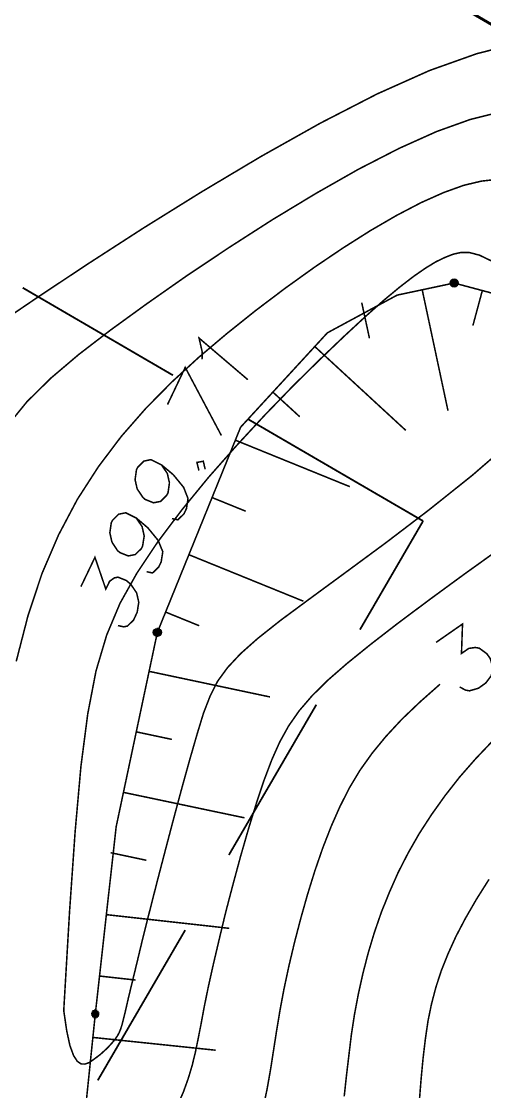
# Model space of a CAD drawing. Extents: x 489 to 720, y 1028 to 1176.
# Drawn here: x 628.9 to 631.9, y 1138.62 to 1145.56 of the extents above; entities that cross this region are included whole.
import ezdxf

# ---------------------------------------------------------------- set-up
doc = ezdxf.new("R2010")
doc.units = 0
doc.header["$MEASUREMENT"] = 0
for name, color, linetype in [('1501-UP', 7, 'Continuous'), ('1506', 7, 'Continuous'), ('1507', 7, 'Continuous'), ('1510-UP', 7, 'Continuous'), ('KAV-BINIAN', 7, 'Continuous'), ('M1602', 7, 'Continuous')]:
    doc.layers.add(name, color=color, linetype=linetype)

msp = doc.modelspace()

# ---------------------------------------------------------------- hatches: boundary and pattern name
at = {"layer": '1501-UP', "linetype": 'Continuous', "ltscale": 0.045455}
for points in [[(631.6804, 1143.8722), (631.6804, 1143.8517), (631.6781, 1143.862)], [(631.6861, 1143.8801), (631.6861, 1143.8426), (631.6804, 1143.8722)], [(631.6861, 1143.8426), (631.6804, 1143.8722), (631.6804, 1143.8517)], [(631.6952, 1143.8858), (631.6941, 1143.837), (631.6861, 1143.8801)], [(631.6941, 1143.837), (631.6861, 1143.8801), (631.6861, 1143.8426)], [(631.7043, 1143.8347), (631.6952, 1143.8858), (631.6941, 1143.837)], [(631.7054, 1143.887), (631.7043, 1143.8347), (631.6952, 1143.8858)], [(631.7145, 1143.8358), (631.7054, 1143.887), (631.7043, 1143.8347)], [(631.7156, 1143.8847), (631.7145, 1143.8358), (631.7054, 1143.887)], [(631.7225, 1143.8415), (631.7156, 1143.8847), (631.7145, 1143.8358)], [(631.7236, 1143.879), (631.7225, 1143.8415), (631.7156, 1143.8847)], [(631.7281, 1143.8506), (631.7236, 1143.879), (631.7225, 1143.8415)], [(631.7293, 1143.8699), (631.7281, 1143.8506), (631.7236, 1143.879)], [(631.7304, 1143.8608), (631.7293, 1143.8699), (631.7281, 1143.8506)], [(629.7554, 1141.6051), (629.8054, 1141.5892), (629.7543, 1141.5949)], [(629.8054, 1141.5892), (629.7543, 1141.5949), (629.8009, 1141.5801)], [(629.7543, 1141.5949), (629.8009, 1141.5801), (629.7577, 1141.5847)], [(629.76, 1141.6142), (629.8066, 1141.5995), (629.7554, 1141.6051)], [(629.8066, 1141.5995), (629.7554, 1141.6051), (629.8054, 1141.5892)], [(629.8009, 1141.5801), (629.7577, 1141.5847), (629.7929, 1141.5745)], [(629.7577, 1141.5847), (629.7929, 1141.5745), (629.7634, 1141.5767)], [(629.7679, 1141.621), (629.8031, 1141.6097), (629.76, 1141.6142)], [(629.8031, 1141.6097), (629.76, 1141.6142), (629.8066, 1141.5995)], [(629.7781, 1141.6233), (629.7975, 1141.6176), (629.7679, 1141.621)], [(629.7975, 1141.6176), (629.7679, 1141.621), (629.8031, 1141.6097)], [(629.7884, 1141.6222), (629.7781, 1141.6233), (629.7975, 1141.6176)], [(629.7929, 1141.5745), (629.7634, 1141.5767), (629.7827, 1141.571)], [(629.7634, 1141.5767), (629.7827, 1141.571), (629.7725, 1141.5722)], [(629.3554, 1139.137), (629.4031, 1139.1324), (629.352, 1139.1279)], [(629.4031, 1139.1324), (629.352, 1139.1279), (629.4043, 1139.1222)], [(629.352, 1139.1279), (629.4043, 1139.1222), (629.3531, 1139.1176)], [(629.4043, 1139.1222), (629.3531, 1139.1176), (629.4009, 1139.112)], [(629.3531, 1139.1176), (629.4009, 1139.112), (629.3577, 1139.1085)], [(629.3611, 1139.1449), (629.3986, 1139.1415), (629.3554, 1139.137)], [(629.3986, 1139.1415), (629.3554, 1139.137), (629.4031, 1139.1324)], [(629.4009, 1139.112), (629.3577, 1139.1085), (629.3941, 1139.104)], [(629.3577, 1139.1085), (629.3941, 1139.104), (629.3656, 1139.1017)], [(629.3702, 1139.1495), (629.3906, 1139.1472), (629.3611, 1139.1449)], [(629.3906, 1139.1472), (629.3611, 1139.1449), (629.3986, 1139.1415)], [(629.3941, 1139.104), (629.3656, 1139.1017), (629.385, 1139.0995)], [(629.3656, 1139.1017), (629.385, 1139.0995), (629.3747, 1139.0983)], [(629.3804, 1139.1506), (629.3702, 1139.1495), (629.3906, 1139.1472)]]:
    msp.add_hatch(color=18, dxfattribs=at).paths.add_polyline_path(points, flags=0)

# ---------------------------------------------------------------- linework, layer by layer
at = {"color": 18, "linetype": 'Continuous', "ltscale": 0.045455, "const_width": 0.01}
for points in [[(630.0702, 1143.3665), (630.0713, 1143.4142), (630.0509, 1143.504), (630.3668, 1143.2347)], [(629.8463, 1143.0733), (629.9611, 1143.3142), (630.1952, 1142.8733)], [(629.8077, 1142.6824), (629.8452, 1142.6267), (629.8588, 1142.5665), (629.8497, 1142.5017), (629.8406, 1142.4847), (629.802, 1142.446), (629.7554, 1142.437), (629.702, 1142.4585), (629.6872, 1142.471), (629.6497, 1142.5267), (629.6361, 1142.587), (629.6452, 1142.6517), (629.6543, 1142.6688), (629.6941, 1142.7074), (629.7395, 1142.7165), (629.8077, 1142.6824), (629.8838, 1142.6188), (629.9509, 1142.537), (629.9793, 1142.4642), (629.9691, 1142.3995), (629.9531, 1142.3654), (629.9134, 1142.3267), (629.8747, 1142.3347)], [(630.0497, 1142.646), (630.0372, 1142.6983), (630.0781, 1142.7063), (630.0906, 1142.654)], [(629.6441, 1142.3381), (629.6816, 1142.2824), (629.6952, 1142.2222), (629.685, 1142.1574), (629.677, 1142.1404), (629.6372, 1142.1017), (629.5918, 1142.0926), (629.5384, 1142.1142), (629.5225, 1142.1267), (629.4861, 1142.1824), (629.4725, 1142.2426), (629.4816, 1142.3074), (629.4906, 1142.3245), (629.5293, 1142.3631), (629.5759, 1142.3722), (629.6441, 1142.3381), (629.7191, 1142.2745), (629.7861, 1142.1926), (629.8156, 1142.1199), (629.8054, 1142.0551), (629.7895, 1142.021), (629.7497, 1141.9824), (629.7111, 1141.9904)], [(629.285, 1141.8938), (629.3759, 1142.0835), (629.4463, 1141.8779), (629.4713, 1141.929), (629.502, 1141.9506), (629.5259, 1141.9551), (629.5793, 1141.9335), (629.6088, 1141.9085), (629.6463, 1141.8529), (629.66, 1141.7926), (629.6497, 1141.7279), (629.6259, 1141.6767), (629.5861, 1141.6381), (629.5622, 1141.6335), (629.5247, 1141.6415)]]:
    msp.add_lwpolyline(points, dxfattribs=at)
at = {"layer": '1501-UP', "color": 18, "linetype": 'Continuous', "ltscale": 0.045455}
for points in [[(631.6804, 1143.8722), (631.6804, 1143.8517), (631.6781, 1143.862)], [(631.6861, 1143.8801), (631.6861, 1143.8426), (631.6804, 1143.8722)], [(631.6861, 1143.8426), (631.6804, 1143.8722), (631.6804, 1143.8517)], [(631.6952, 1143.8858), (631.6941, 1143.837), (631.6861, 1143.8801)], [(631.6941, 1143.837), (631.6861, 1143.8801), (631.6861, 1143.8426)], [(631.7043, 1143.8347), (631.6952, 1143.8858), (631.6941, 1143.837)], [(631.7054, 1143.887), (631.7043, 1143.8347), (631.6952, 1143.8858)], [(631.7145, 1143.8358), (631.7054, 1143.887), (631.7043, 1143.8347)], [(631.7156, 1143.8847), (631.7145, 1143.8358), (631.7054, 1143.887)], [(631.7225, 1143.8415), (631.7156, 1143.8847), (631.7145, 1143.8358)], [(631.7236, 1143.879), (631.7225, 1143.8415), (631.7156, 1143.8847)], [(631.7281, 1143.8506), (631.7236, 1143.879), (631.7225, 1143.8415)], [(631.7293, 1143.8699), (631.7281, 1143.8506), (631.7236, 1143.879)], [(631.7304, 1143.8608), (631.7293, 1143.8699), (631.7281, 1143.8506)], [(629.7554, 1141.6051), (629.8054, 1141.5892), (629.7543, 1141.5949)], [(629.8054, 1141.5892), (629.7543, 1141.5949), (629.8009, 1141.5801)], [(629.7543, 1141.5949), (629.8009, 1141.5801), (629.7577, 1141.5847)], [(629.76, 1141.6142), (629.8066, 1141.5995), (629.7554, 1141.6051)], [(629.8066, 1141.5995), (629.7554, 1141.6051), (629.8054, 1141.5892)], [(629.8009, 1141.5801), (629.7577, 1141.5847), (629.7929, 1141.5745)], [(629.7577, 1141.5847), (629.7929, 1141.5745), (629.7634, 1141.5767)], [(629.7679, 1141.621), (629.8031, 1141.6097), (629.76, 1141.6142)], [(629.8031, 1141.6097), (629.76, 1141.6142), (629.8066, 1141.5995)], [(629.7781, 1141.6233), (629.7975, 1141.6176), (629.7679, 1141.621)], [(629.7975, 1141.6176), (629.7679, 1141.621), (629.8031, 1141.6097)], [(629.7884, 1141.6222), (629.7781, 1141.6233), (629.7975, 1141.6176)], [(629.7929, 1141.5745), (629.7634, 1141.5767), (629.7827, 1141.571)], [(629.7634, 1141.5767), (629.7827, 1141.571), (629.7725, 1141.5722)], [(629.3554, 1139.137), (629.4031, 1139.1324), (629.352, 1139.1279)], [(629.4031, 1139.1324), (629.352, 1139.1279), (629.4043, 1139.1222)], [(629.352, 1139.1279), (629.4043, 1139.1222), (629.3531, 1139.1176)], [(629.4043, 1139.1222), (629.3531, 1139.1176), (629.4009, 1139.112)], [(629.3531, 1139.1176), (629.4009, 1139.112), (629.3577, 1139.1085)], [(629.3611, 1139.1449), (629.3986, 1139.1415), (629.3554, 1139.137)], [(629.3986, 1139.1415), (629.3554, 1139.137), (629.4031, 1139.1324)], [(629.4009, 1139.112), (629.3577, 1139.1085), (629.3941, 1139.104)], [(629.3577, 1139.1085), (629.3941, 1139.104), (629.3656, 1139.1017)], [(629.3702, 1139.1495), (629.3906, 1139.1472), (629.3611, 1139.1449)], [(629.3906, 1139.1472), (629.3611, 1139.1449), (629.3986, 1139.1415)], [(629.3941, 1139.104), (629.3656, 1139.1017), (629.385, 1139.0995)], [(629.3656, 1139.1017), (629.385, 1139.0995), (629.3747, 1139.0983)], [(629.3804, 1139.1506), (629.3702, 1139.1495), (629.3906, 1139.1472)]]:
    msp.add_lwpolyline(points, dxfattribs=at)
at = {"layer": '1501-UP', "color": 18, "linetype": 'Continuous', "ltscale": 0.045455, "const_width": 0.01}
for points in [[(631.6827, 1143.8608), (631.727, 1143.8608)], [(629.7588, 1141.5972), (629.8031, 1141.5972)], [(629.3566, 1139.1245), (629.4009, 1139.1245)]]:
    msp.add_lwpolyline(points, dxfattribs=at)
at = {"layer": '1501-UP', "color": 18, "linetype": 'Continuous', "ltscale": 0.045455}
for centre in [(631.7043, 1143.8608), (629.7804, 1141.5972)]:
    msp.add_circle(centre, 0.0261, dxfattribs=at)
msp.add_arc((629.3781, 1139.1245), 0.0261, 173.8586, 173.8586, dxfattribs=at)
at = {"layer": '1506', "color": 13, "linetype": 'Continuous', "ltscale": 0.045455, "const_width": 0.01}
for points in [[(628.7202, 1143.5756), (629.0031, 1143.7676), (629.3304, 1143.9847), (629.6895, 1144.2165), (630.0679, 1144.4517), (630.4554, 1144.6824), (630.8384, 1144.8972), (631.2054, 1145.0858), (631.5463, 1145.2381), (631.8497, 1145.346), (632.1156, 1145.4142)], [(628.8656, 1141.4097), (628.9418, 1141.7051), (629.0327, 1141.979), (629.1406, 1142.2301), (629.2622, 1142.4597), (629.3986, 1142.671), (629.5463, 1142.8665), (629.7054, 1143.0483), (629.8736, 1143.2188), (630.0497, 1143.3801), (630.2327, 1143.5347), (630.4191, 1143.6835), (630.6088, 1143.8267), (630.7975, 1143.962), (630.9827, 1144.087), (631.1622, 1144.2006), (631.3327, 1144.2995), (631.4918, 1144.3824), (631.6372, 1144.4472), (631.7668, 1144.4938), (631.8816, 1144.521), (631.9861, 1144.5324)], [(632.0906, 1142.8472), (631.8225, 1142.6154), (631.5406, 1142.3904), (631.26, 1142.1767), (630.9963, 1141.9824), (630.7656, 1141.8131), (630.5781, 1141.6745), (630.4316, 1141.5585), (630.3202, 1141.4597), (630.2361, 1141.3699), (630.1713, 1141.2813), (630.1225, 1141.1847), (630.0793, 1141.0733), (630.0384, 1140.9392), (629.9918, 1140.7779), (629.9406, 1140.5938), (629.8872, 1140.3949), (629.8327, 1140.1881), (629.7793, 1139.9835), (629.7293, 1139.787), (629.6838, 1139.6063), (629.6463, 1139.4495), (629.6156, 1139.3233), (629.5918, 1139.2245), (629.5747, 1139.1495), (629.5611, 1139.0938), (629.5509, 1139.054), (629.5418, 1139.0256), (629.5327, 1139.004), (629.5225, 1138.9847), (629.51, 1138.9665), (629.4941, 1138.946), (629.4759, 1138.9256), (629.4566, 1138.9051), (629.435, 1138.8847), (629.4122, 1138.8642), (629.3872, 1138.8449), (629.3622, 1138.8267), (629.3372, 1138.8097), (629.3111, 1138.8006), (629.2861, 1138.8017), (629.2611, 1138.8188), (629.2372, 1138.8563), (629.2134, 1138.921), (629.1929, 1139.0165), (629.1736, 1139.1472), (629.2111, 1139.7858), (629.2475, 1140.3074), (629.285, 1140.729), (629.3293, 1141.0699), (629.3827, 1141.3472), (629.452, 1141.5801), (629.5384, 1141.7858), (629.6486, 1141.9824), (629.7838, 1142.1847), (629.9406, 1142.3926), (630.1122, 1142.6017), (630.2929, 1142.8063), (630.477, 1143.0051), (630.6577, 1143.1915), (630.8304, 1143.362), (630.9884, 1143.5131), (631.127, 1143.6415), (631.2475, 1143.7483), (631.352, 1143.8347), (631.4418, 1143.904), (631.5191, 1143.9574), (631.5861, 1143.9983), (631.6452, 1144.0267), (631.6975, 1144.0472), (631.7475, 1144.0585), (631.802, 1144.0585), (631.8679, 1144.0415), (631.9531, 1144.0006)], [(631.9986, 1142.1381), (631.7702, 1141.9745), (631.5497, 1141.8131), (631.3441, 1141.6597), (631.1634, 1141.5199), (631.01, 1141.396), (630.885, 1141.287), (630.7827, 1141.1858), (630.6997, 1141.0892), (630.6316, 1140.9915), (630.5736, 1140.887), (630.5225, 1140.7722), (630.4725, 1140.6404), (630.4225, 1140.4904), (630.3713, 1140.3245), (630.3202, 1140.1472), (630.2713, 1139.9665), (630.2236, 1139.7847), (630.1816, 1139.6097), (630.1429, 1139.4449), (630.11, 1139.2972), (630.0838, 1139.1688), (630.0634, 1139.0585), (630.0441, 1138.9608), (630.0259, 1138.8722), (630.0054, 1138.7892), (629.9804, 1138.7063), (629.9497, 1138.621), (629.9088, 1138.5267)], [(631.9611, 1140.9017), (631.8463, 1140.7813), (631.7406, 1140.6608), (631.6452, 1140.5392), (631.5577, 1140.4165), (631.4781, 1140.2938), (631.4066, 1140.1688), (631.3418, 1140.0426), (631.285, 1139.9142), (631.2327, 1139.7847), (631.1872, 1139.6529), (631.1475, 1139.521), (631.1134, 1139.3892), (631.0838, 1139.2563), (631.0588, 1139.1245), (631.0384, 1138.9926), (631.0225, 1138.8608), (631.0066, 1138.7279), (630.9918, 1138.5915)], [(631.4793, 1138.5665), (631.4906, 1138.7074), (631.5031, 1138.8392), (631.5179, 1138.9631), (631.535, 1139.0801), (631.5577, 1139.1904), (631.5861, 1139.2983), (631.6213, 1139.4063), (631.6645, 1139.5142), (631.7156, 1139.6267), (631.777, 1139.7438), (631.8486, 1139.8676), (631.9304, 1139.9972)]]:
    msp.add_lwpolyline(points, dxfattribs=at)
at = {"layer": '1507', "color": 18, "linetype": 'Continuous', "ltscale": 0.045455, "const_width": 0.01}
for points in [[(628.8009, 1142.9267), (628.935, 1143.0915), (629.0906, 1143.2449), (629.2702, 1143.3972), (629.4759, 1143.5551), (629.7111, 1143.7256), (629.9691, 1143.9063), (630.2429, 1144.0892), (630.5247, 1144.2699), (630.8088, 1144.4415), (631.085, 1144.5983), (631.3486, 1144.7335), (631.5918, 1144.8426), (631.8077, 1144.9199), (631.9986, 1144.9676)], [(631.5872, 1141.5324), (631.7588, 1141.6517), (631.752, 1141.4608), (631.7997, 1141.4938), (631.8418, 1141.4995), (631.8679, 1141.4949), (631.9168, 1141.4585), (631.9384, 1141.4279), (631.9554, 1141.3699), (631.9452, 1141.3165), (631.9088, 1141.2688), (631.8622, 1141.2358), (631.8043, 1141.2188), (631.7781, 1141.2233), (631.7406, 1141.2438)], [(631.6134, 1141.262), (631.4861, 1141.1495), (631.3656, 1141.0347), (631.2622, 1140.9233), (631.1725, 1140.8142), (631.0941, 1140.704), (631.0259, 1140.5904), (630.9645, 1140.4699), (630.9077, 1140.3415), (630.8531, 1140.2017), (630.802, 1140.054), (630.7543, 1139.9006), (630.71, 1139.7438), (630.6691, 1139.587), (630.6327, 1139.4335), (630.6009, 1139.2847), (630.5747, 1139.1449), (630.5531, 1139.0142), (630.5338, 1138.8904), (630.5145, 1138.7665), (630.4918, 1138.6381), (630.4622, 1138.4983)]]:
    msp.add_lwpolyline(points, dxfattribs=at)
at = {"layer": '1510-UP', "color": 18, "linetype": 'Continuous', "ltscale": 0.045455, "const_width": 0.01}
for points in [[(636.0781, 1148.8835), (635.71, 1147.6972), (635.3929, 1146.537), (635.2986, 1145.7926), (635.2941, 1145.4949), (635.3429, 1145.2381), (635.5634, 1144.5301), (635.6611, 1143.9426), (635.5804, 1143.6301), (635.2816, 1143.4176), (634.7691, 1143.3074), (633.7304, 1143.246), (633.0986, 1143.3472), (632.7395, 1143.4279), (632.2747, 1143.7085), (631.7043, 1143.8608), (631.335, 1143.7824), (630.8827, 1143.5381), (630.3202, 1142.9267), (629.7804, 1141.5972), (629.5134, 1140.3381), (629.3781, 1139.1245), (629.2202, 1137.596)], [(631.6645, 1143.0335), (631.4975, 1143.8165)], [(631.8259, 1143.5847), (631.8872, 1143.812)], [(631.1554, 1143.5029), (631.1054, 1143.7335)], [(631.3906, 1142.9063), (630.8009, 1143.4495)], [(630.7031, 1142.9949), (630.5293, 1143.154)], [(631.0281, 1142.5415), (630.2861, 1142.8426)], [(630.3531, 1142.3824), (630.135, 1142.471)], [(630.727, 1141.7995), (629.985, 1142.1006)], [(630.052, 1141.6404), (629.8338, 1141.729)], [(630.5111, 1141.179), (629.727, 1141.3449)], [(629.8747, 1140.904), (629.6441, 1140.9529)], [(630.3452, 1140.396), (629.5611, 1140.5608)], [(629.7088, 1140.121), (629.4781, 1140.1699)], [(630.2463, 1139.6801), (629.4497, 1139.7688)], [(629.6395, 1139.3449), (629.4054, 1139.371)], [(630.1588, 1138.8904), (629.3622, 1138.9733)]]:
    msp.add_lwpolyline(points, dxfattribs=at)
at = {"layer": 'KAV-BINIAN', "color": 1, "linetype": 'Continuous', "ltscale": 0.045455, "const_width": 0.0118}
for points in [[(628.9077, 1143.8301), (629.8816, 1143.2631)], [(630.3679, 1142.979), (631.5031, 1142.3188)], [(631.5031, 1142.3188), (631.0941, 1141.6154)], [(630.8111, 1141.129), (630.2441, 1140.1551)], [(629.9611, 1139.6688), (629.3941, 1138.6949)]]:
    msp.add_lwpolyline(points, dxfattribs=at)
at = {"layer": 'M1602', "color": 214, "linetype": 'Continuous', "ltscale": 0.045455, "const_width": 0.0182}
msp.add_lwpolyline([(615.7111, 1154.9892), (637.3406, 1142.3949)], dxfattribs=at)

doc.saveas('drawing.dxf')
